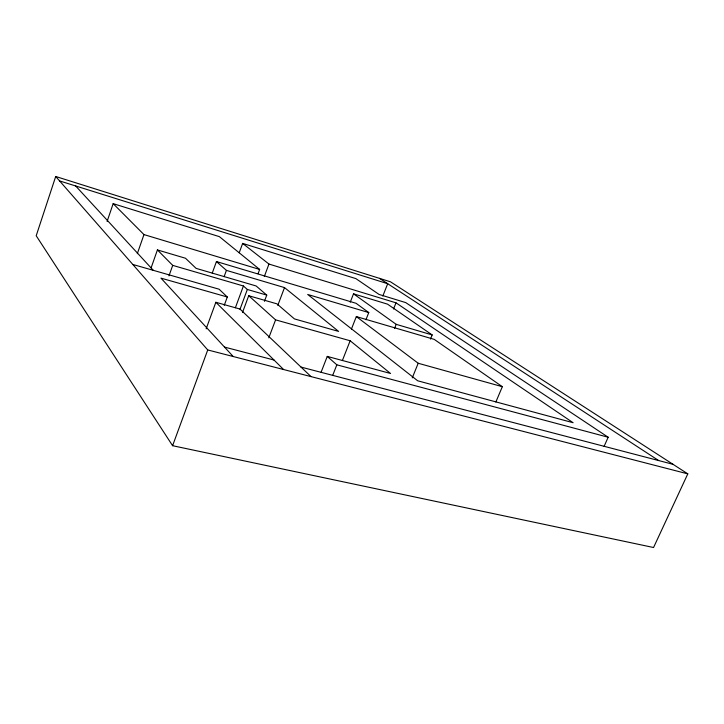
<?xml version="1.0" encoding="UTF-8"?>
<svg xmlns="http://www.w3.org/2000/svg" width="724" height="724" viewBox="0 0 724 724"><rect width="100%" height="100%" fill="white"/><g stroke="black" fill="none" stroke-linecap="round" stroke-linejoin="round"><path stroke-width="1.09" d="M55.703 176.484L36.2 235.752L172.593 445.703L653.555 547.516L687.8 473.858L390.517 281.826L55.703 176.484L207.734 349.945L687.8 473.858M107.107 221.435L113.17 203.652L219.39 236.648L259.654 269.446L258.088 273.681M137.325 253.662L143.967 234.585L113.17 203.652M151.117 267.862L157.416 249.925L185.498 258.251L196.104 268.369L256.142 285.971L266.758 295.102L264.441 301.32M168.982 275.844L172.71 265.373L157.416 249.925M212.259 273.093L216.44 261.554L356.072 303.302L368.769 312.569L365.946 319.755M224.114 276.659L226.413 270.378L216.44 261.554M206.168 328.805L215.852 302.279L239.97 309.048L311.03 376.607M239.219 252.767L242.649 243.409L355.891 278.622L379.041 294.424L405.721 302.605L608.169 437.242L604.115 446.328M172.593 445.703L207.734 349.945M224.241 305.338L227.309 297.003L219.101 289.211L132.8 264.45M235.381 307.754L243.418 285.989L172.71 265.373M239.988 309.329L247.337 289.464L243.418 285.989M242.513 312.469L248.721 295.727L276.912 303.836L294.424 318.904L338.606 331.411L284.505 287.591L226.413 270.378M264.323 276.505L268.957 264.061L242.649 243.409M277.817 305.329L284.505 287.591M268.794 337.837L275.582 319.863L248.721 295.727M321.112 372.19L327.257 356.407L390.535 373.475L350.144 340.76L275.582 319.863M350.253 302.198L353.511 293.835L387.53 304.143L432.183 334.941L430.49 339.094M332.732 375.303L336.832 364.824L327.257 356.407M351.412 329.112L356.326 316.578L434.237 339.384L502.338 386.688L495.849 402.01M342.38 360.543L350.144 340.76M382.815 296.071L387.702 283.708L59.594 180.928M393.548 309.012L396.001 302.831L268.957 264.061M394.544 328.461L396.191 324.334L353.511 293.835M412.264 377.874L418.201 363.258L356.326 316.578M224.512 347.086L274.016 360.027M301.003 367.077L673.021 464.31M336.832 364.824L608.169 437.242M418.201 363.258L502.338 386.688M227.309 297.003L160.963 278.134L233.209 356.525M247.337 289.464L266.758 295.102M396.191 324.334L432.183 334.941M368.769 312.569L307.691 294.469L417.676 380.788L573.109 422.716L396.001 302.831M143.967 234.585L259.654 269.446M379.494 278.351L658.686 460.564M215.852 302.279L283.591 369.53M75.658 185.959L153.316 270.333"/></g></svg>
